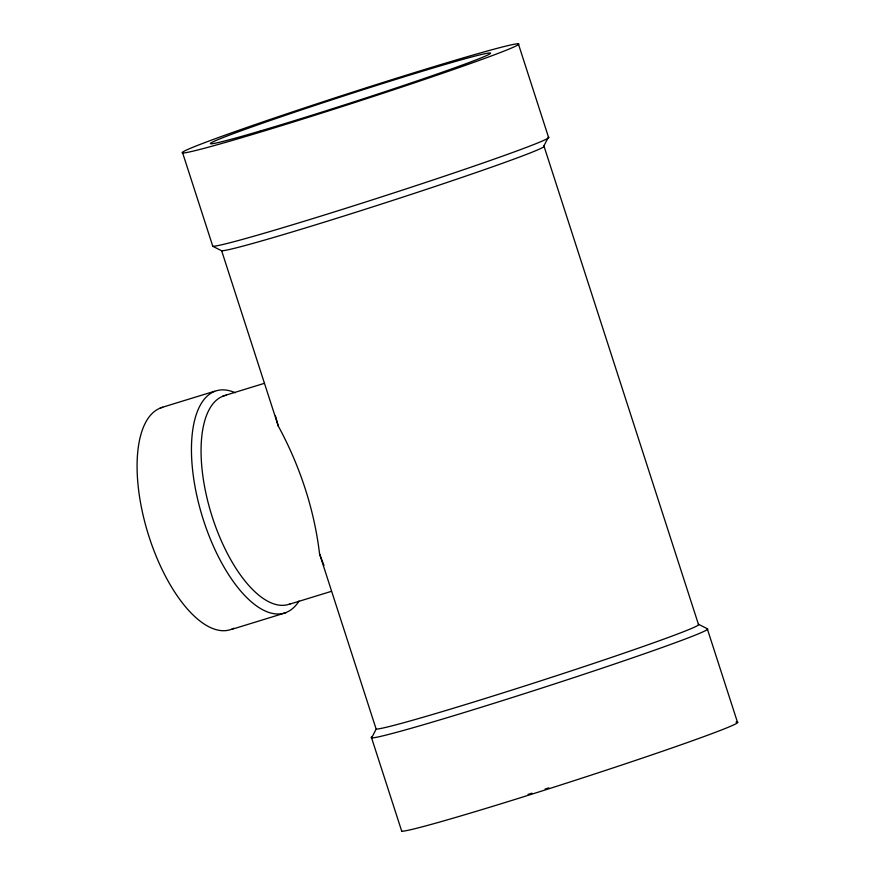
<?xml version="1.0" encoding="UTF-8"?>
<svg xmlns="http://www.w3.org/2000/svg" width="875" height="875" viewBox="0 0 875 875"><rect width="100%" height="100%" fill="white"/><g stroke="black" fill="none" stroke-linecap="round" stroke-linejoin="round"><path stroke-width="1.31" d="M160.234 407.947L214.594 391.245M222.808 396.102L264.283 383.359M289.975 604.078L331.45 591.325M231.744 629.366L286.114 612.653M182.667 152.994L212.8 246.302L221.659 250.786L278.25 425.994C299.698 465.5 314.267 509.206 319.561 553.897L376.152 729.105L371.602 737.942L401.734 831.25M323.969 565.48L319.561 553.897M518.328 43.75L548.461 137.058L543.911 145.895L698.403 624.214L707.262 628.698L737.395 722.006M275.494 416.041L278.25 425.994M289.931 603.925A109.167 47.152 72.9 0 1 211.127 513.308A109.167 47.152 72.9 0 1 226.384 395.227M698.294 624.258A169.805 5.042 -17.9 0 1 551.009 677.502A169.805 5.042 -17.9 0 1 376.261 729.061M548.844 787.85A147.142 4.364 -17.9 0 1 545.125 789.031M531.923 793.188A147.142 4.364 -17.9 0 1 527.997 794.423M735.995 722.094A176.881 5.25 -17.9 0 1 589.334 775.72A176.881 5.25 -17.9 0 1 401.855 831.217M543.802 145.939A169.805 5.042 -17.9 0 1 396.517 199.183A169.805 5.042 -17.9 0 1 221.769 250.742M707.142 628.742A176.881 5.25 -17.9 0 1 539.087 688.942A176.881 5.25 -17.9 0 1 371.777 736.925M548.341 137.091A176.881 5.25 -17.9 0 1 394.953 192.544A176.881 5.25 -17.9 0 1 212.92 246.258M299.02 601.048A116.233 50.203 72.9 0 1 202.289 516.425A116.233 50.203 72.9 0 1 235.233 392.744M233.866 628.217A116.233 50.203 72.9 0 1 149.067 536.791A116.233 50.203 72.9 0 1 162.761 407.302M260.4 130.955A147.142 4.364 -17.9 0 0 488.37 54.688A147.142 4.364 -17.9 0 0 302.728 109.473A147.142 4.364 -17.9 0 0 260.4 130.955M242.102 137.572A176.881 5.25 -17.9 0 0 516.217 45.861A176.881 5.25 -17.9 0 0 293.169 111.683A176.881 5.25 -17.9 0 0 242.102 137.572"/></g></svg>
